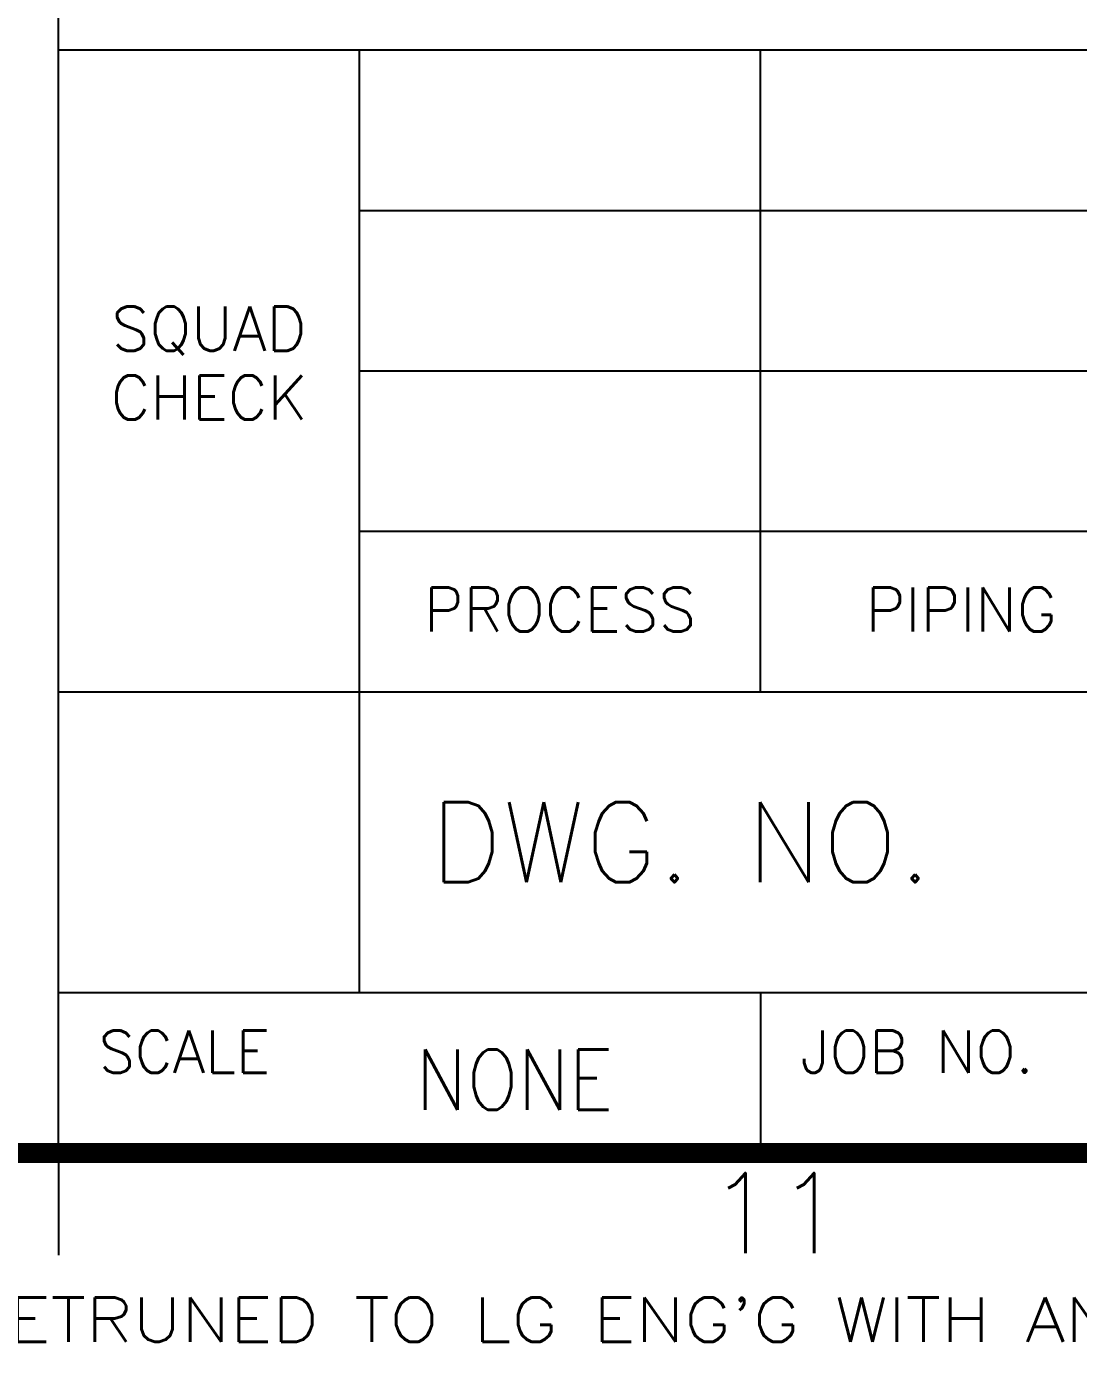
# Model space of a CAD drawing. Header units: millimetres. Extents: x 970 to 1838, y -23 to 597.
# Drawn here: x 1686.5 to 1742.6, y -22.6 to 48.4 of the extents above; entities that cross this region are included whole.
import ezdxf
from ezdxf.enums import TextEntityAlignment as Align

# ---------------------------------------------------------------- set-up
doc = ezdxf.new("R2010")
doc.units = ezdxf.units.MM
for name, color, linetype in [('2', 7, 'Continuous'), ('DIM', 7, 'Continuous'), ('DWGLMT', 6, 'Continuous'), ('TTBOX', 6, 'Continuous')]:
    doc.layers.add(name, color=color, linetype=linetype)
doc.styles.add('ROMANS', font='romans')
doc.styles.add('S3', font='SIMPLEX')
doc.styles.get("Standard").update_dxf_attribs({"font": 'romans.shx'})

msp = doc.modelspace()

# ---------------------------------------------------------------- linework, layer by layer
at = {"color": 6, "const_width": 1.071}
msp.add_lwpolyline([(970.594, 585.9), (1832.749, 585.9), (1832.749, -11.718), (970.594, -11.718), (970.594, 585.9)], dxfattribs=at)
at = {"layer": 'DIM', "color": 7}
msp.add_line((1688.164, -11.718), (1688.164, -17.18), dxfattribs=at)
at = {"layer": 'DWGLMT', "color": 6}
msp.add_line((1688.164, -11.718), (1688.164, 241.437), dxfattribs=at)
at = {"layer": 'TTBOX', "color": 6}
for p, q in [((1688.164, 47.187), (1832.749, 47.187)), ((1704.229, -3.15), (1704.229, 47.187)), ((1688.164, 12.915), (1832.749, 12.915))]:
    msp.add_line(p, q, dxfattribs=at)
at = {"layer": 'TTBOX', "color": 7}
for p, q in [((1725.649, 12.915), (1725.649, 47.187)), ((1704.229, 38.619), (1832.749, 38.619)), ((1704.229, 30.051), (1832.749, 30.051)), ((1704.229, 21.483), (1832.749, 21.483)), ((1725.649, -3.15), (1725.649, -11.718))]:
    msp.add_line(p, q, dxfattribs=at)
at = {"layer": 'TTBOX'}
msp.add_line((1688.164, -3.15), (1832.749, -3.15), dxfattribs=at)

# ---------------------------------------------------------------- texts
at = {"style": 'ROMANS', "width": 1.007613}
msp.add_text("THIS DRAWING IS NOT TO BE REPRODUCED OR COPIED WITHOUT PERMISSION AND IS TO BE RETRUNED TO LG ENG'G WITH ANY COPIES (PARTIAL OR COMPLETE) ON DEMAND.", height=2.3562, dxfattribs=at).set_placement((1511.265, -21.794), (1833.583, -21.794), align=Align.FIT)
at = {"layer": '2', "color": 2, "width": 0.9}
msp.add_text('NONE', height=3.213, dxfattribs=at).set_placement((1707.241, -9.411))
at = {"layer": 'DIM', "color": 2, "style": 'S3'}
msp.add_text('11', height=4.284, dxfattribs=at).set_placement((1726.486, -14.929), align=Align.MIDDLE)
at = {"layer": 'TTBOX', "color": 7}
for s, p in [('SQUAD', (1696.197, 31.122)), ('CHECK', (1696.197, 27.45)), ('PROCESS', (1714.939, 16.128)), ('PIPING', (1736.359, 16.128))]:
    msp.add_text(s, height=2.3562, dxfattribs=at).set_placement(p, align=Align.CENTER)
for s, height, p in [('DWG. NO.', 4.284, (1708.008, 2.741)), ('SCALE', 2.2491, (1690.306, -7.434)), ('JOB NO.', 2.2491, (1727.791, -7.434))]:
    msp.add_text(s, height=height, dxfattribs=at).set_placement(p)

doc.saveas('drawing.dxf')
